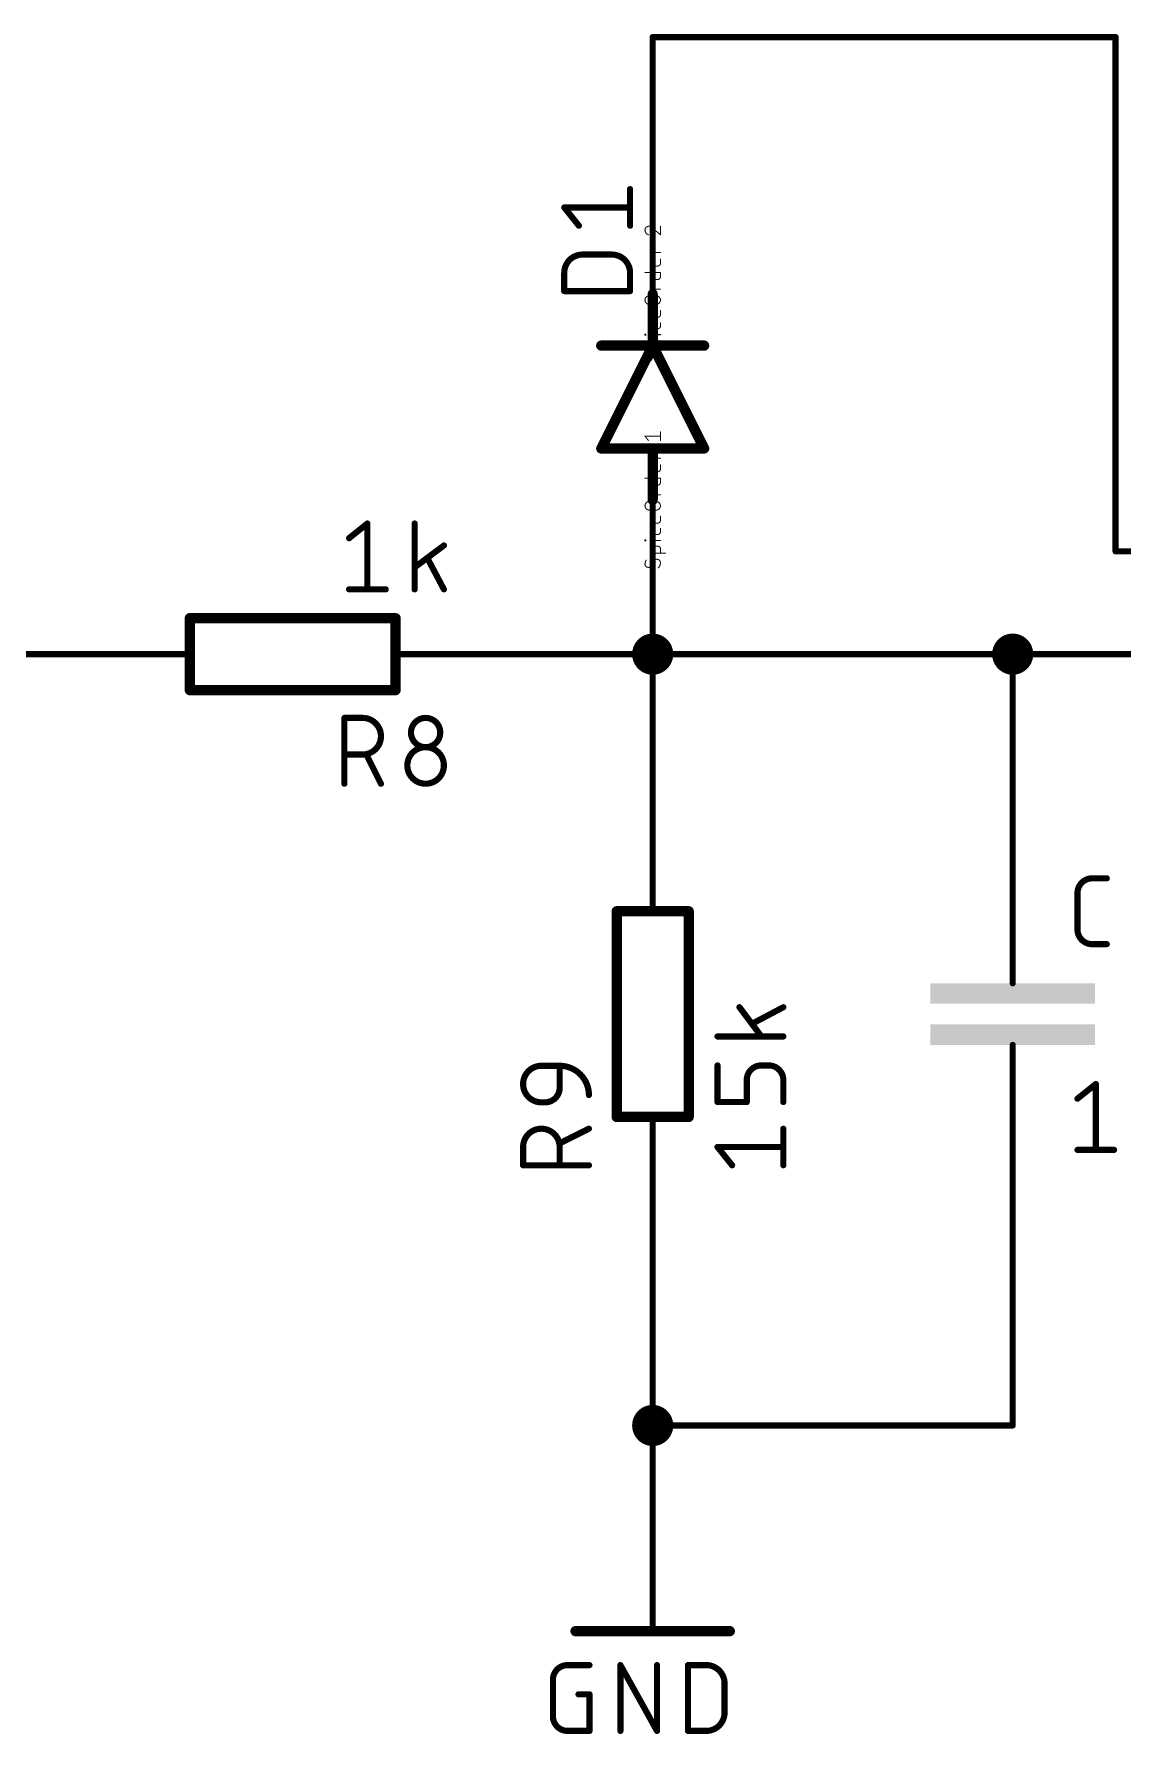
# Model space of a CAD drawing. Extents: x 5 to 171, y -44 to 47.
# Drawn here: x 90.13 to 117.02, y -22.86 to 19.13 of the extents above; entities that cross this region are included whole.
import ezdxf

# ---------------------------------------------------------------- set-up
doc = ezdxf.new("R2010")
doc.units = 0
for name, color, linetype in [('91', 122, 'CONTINUOUS'), ('94', 12, 'CONTINUOUS'), ('95', 251, 'CONTINUOUS'), ('96', 251, 'CONTINUOUS'), ('99', 251, 'CONTINUOUS')]:
    doc.layers.add(name, color=color, linetype=linetype)

# ---------------------------------------------------------------- blocks, each defined once
blk = doc.blocks.new('RECT')
blk.add_solid([(-0.5, -0.5), (0.5, -0.5), (-0.5, 0.5), (0.5, 0.5)])

msp = doc.modelspace()

# ---------------------------------------------------------------- linework, layer by layer
at = {"layer": '91', "const_width": 0.1524}
for points in [[(116.84, 19.05), (105.41, 19.05)], [(105.41, 19.05), (105.41, 12.7)], [(116.84, 6.35), (116.84, 19.05)], [(105.41, 3.81), (105.41, 7.62)], [(129.54, 6.35), (116.84, 6.35)], [(91.44, 3.81), (87.63, 3.81)], [(101.6, 3.81), (105.41, 3.81)], [(105.41, 3.81), (105.41, 0)], [(105.41, 3.81), (114.3, 3.81)], [(114.3, 3.81), (114.3, -1.27)], [(114.3, 3.81), (129.54, 3.81)], [(114.3, -8.89), (114.3, -15.24)], [(105.41, -10.16), (105.41, -15.24)], [(105.41, -15.24), (105.41, -17.78)], [(114.3, -15.24), (105.41, -15.24)]]:
    msp.add_lwpolyline(points, dxfattribs=at)
at = {"layer": '91'}
for points, const_width in [([(105.41, 19.0881, 1), (105.41, 19.0119)], 0.0762), ([(105.4481, 19.05, 1), (105.3719, 19.05)], 0.0762), ([(116.8781, 19.05, 1), (116.8019, 19.05)], 0.0762), ([(116.84, 19.0119, 1), (116.84, 19.0881)], 0.0762), ([(105.3719, 12.7, 1), (105.4481, 12.7)], 0.0762), ([(105.4481, 7.62, 1), (105.3719, 7.62)], 0.0762), ([(116.84, 6.3881, 1), (116.84, 6.3119)], 0.0762), ([(116.8019, 6.35, 1), (116.8781, 6.35)], 0.0762), ([(105.41, 3.556, 1), (105.41, 4.064, 1), (105.41, 3.556)], 0.508), ([(114.3, 3.556, 1), (114.3, 4.064, 1), (114.3, 3.556)], 0.508), ([(91.44, 3.7719, 1), (91.44, 3.8481)], 0.0762), ([(101.6, 3.8481, 1), (101.6, 3.7719)], 0.0762), ([(105.4481, 3.81, 1), (105.3719, 3.81)], 0.0762), ([(105.41, 3.8481, 1), (105.41, 3.7719)], 0.0762), ([(105.3719, 3.81, 1), (105.4481, 3.81)], 0.0762), ([(105.41, 3.7719, 1), (105.41, 3.8481)], 0.0762), ([(114.3381, 3.81, 1), (114.2619, 3.81)], 0.0762), ([(114.3, 3.8481, 1), (114.3, 3.7719)], 0.0762), ([(114.3, 3.7719, 1), (114.3, 3.8481)], 0.0762), ([(105.3719, 0, 1), (105.4481, 0)], 0.0762), ([(114.2619, -1.27, 1), (114.3381, -1.27)], 0.0762), ([(114.3381, -8.89, 1), (114.2619, -8.89)], 0.0762), ([(105.4481, -10.16, 1), (105.3719, -10.16)], 0.0762), ([(105.41, -15.494, 1), (105.41, -14.986, 1), (105.41, -15.494)], 0.508), ([(105.4481, -15.24, 1), (105.3719, -15.24)], 0.0762), ([(105.41, -15.2019, 1), (105.41, -15.2781)], 0.0762), ([(105.3719, -15.24, 1), (105.4481, -15.24)], 0.0762), ([(114.2619, -15.24, 1), (114.3381, -15.24)], 0.0762), ([(114.3, -15.2781, 1), (114.3, -15.2019)], 0.0762), ([(105.3719, -17.78, 1), (105.4481, -17.78)], 0.0762)]:
    msp.add_lwpolyline(points, format="xyb", dxfattribs=dict(at, const_width=const_width))
at = {"layer": '94'}
for points, const_width in [([(105.41, 12.7), (105.41, 11.43)], 0.254), ([(105.41, 11.43), (104.14, 8.89)], 0.254), ([(104.14, 11.43), (105.41, 11.43)], 0.254), ([(106.68, 8.89), (105.41, 11.43)], 0.254), ([(105.41, 11.43), (106.68, 11.43)], 0.254), ([(104.14, 8.89), (105.41, 8.89)], 0.254), ([(105.41, 8.89), (106.68, 8.89)], 0.254), ([(105.41, 8.89), (105.41, 7.62)], 0.254), ([(99.06, 4.699), (93.98, 4.699)], 0.254), ([(93.98, 4.699), (93.98, 2.921)], 0.254), ([(99.06, 4.699), (99.06, 2.921)], 0.254), ([(91.44, 3.81), (93.98, 3.81)], 0.1524), ([(101.6, 3.81), (99.06, 3.81)], 0.1524), ([(93.98, 2.921), (99.06, 2.921)], 0.254), ([(105.41, 0), (105.41, -2.54)], 0.1524), ([(114.3, -1.27), (114.3, -3.81)], 0.1524), ([(104.521, -2.54), (104.521, -7.62)], 0.254), ([(106.299, -2.54), (104.521, -2.54)], 0.254), ([(106.299, -7.62), (106.299, -2.54)], 0.254), ([(114.3, -3.81), (114.3, -4.318)], 0.1524), ([(114.3, -6.35), (114.3, -5.842)], 0.1524), ([(114.3, -8.89), (114.3, -6.35)], 0.1524), ([(106.299, -7.62), (104.521, -7.62)], 0.254), ([(105.41, -10.16), (105.41, -7.62)], 0.1524), ([(105.41, -17.78), (105.41, -20.32)], 0.1524), ([(103.505, -20.32), (107.315, -20.32)], 0.254)]:
    msp.add_lwpolyline(points, dxfattribs=dict(at, const_width=const_width))
for points, const_width in [([(105.4735, 12.7, 1), (105.3465, 12.7)], 0.127), ([(104.14, 11.4935, 1), (104.14, 11.3665)], 0.127), ([(105.4668, 11.4584, 1), (105.3532, 11.4016)], 0.127), ([(105.41, 11.4935, 1), (105.41, 11.3665)], 0.127), ([(105.3465, 11.43, 1), (105.4735, 11.43)], 0.127), ([(105.4668, 11.4016, 1), (105.3532, 11.4584)], 0.127), ([(105.41, 11.3665, 1), (105.41, 11.4935)], 0.127), ([(106.68, 11.3665, 1), (106.68, 11.4935)], 0.127), ([(104.14, 8.9535, 1), (104.14, 8.8265)], 0.127), ([(104.0832, 8.9184, 1), (104.1968, 8.8616)], 0.127), ([(105.41, 8.9535, 1), (105.41, 8.8265)], 0.127), ([(105.4735, 8.89, 1), (105.3465, 8.89)], 0.127), ([(105.41, 8.8265, 1), (105.41, 8.9535)], 0.127), ([(106.6232, 8.8616, 1), (106.7368, 8.9184)], 0.127), ([(106.68, 8.8265, 1), (106.68, 8.9535)], 0.127), ([(105.3465, 7.62, 1), (105.4735, 7.62)], 0.127), ([(93.98, 4.7625, 1), (93.98, 4.6355)], 0.127), ([(94.0435, 4.699, 1), (93.9165, 4.699)], 0.127), ([(99.1235, 4.699, 1), (98.9965, 4.699)], 0.127), ([(99.06, 4.6355, 1), (99.06, 4.7625)], 0.127), ([(91.44, 3.8481, 1), (91.44, 3.7719)], 0.0762), ([(93.98, 3.7719, 1), (93.98, 3.8481)], 0.0762), ([(99.06, 3.8481, 1), (99.06, 3.7719)], 0.0762), ([(101.6, 3.7719, 1), (101.6, 3.8481)], 0.0762), ([(93.98, 2.9845, 1), (93.98, 2.8575)], 0.127), ([(93.9165, 2.921, 1), (94.0435, 2.921)], 0.127), ([(98.9965, 2.921, 1), (99.1235, 2.921)], 0.127), ([(99.06, 2.8575, 1), (99.06, 2.9845)], 0.127), ([(105.4481, 0, 1), (105.3719, 0)], 0.0762), ([(114.3381, -1.27, 1), (114.2619, -1.27)], 0.0762), ([(104.5845, -2.54, 1), (104.4575, -2.54)], 0.127), ([(104.521, -2.4765, 1), (104.521, -2.6035)], 0.127), ([(105.3719, -2.54, 1), (105.4481, -2.54)], 0.0762), ([(106.3625, -2.54, 1), (106.2355, -2.54)], 0.127), ([(106.299, -2.6035, 1), (106.299, -2.4765)], 0.127), ([(114.3381, -3.81, 1), (114.2619, -3.81)], 0.0762), ([(114.2619, -3.81, 1), (114.3381, -3.81)], 0.0762), ([(114.2619, -4.318, 1), (114.3381, -4.318)], 0.0762), ([(114.3381, -5.842, 1), (114.2619, -5.842)], 0.0762), ([(114.3381, -6.35, 1), (114.2619, -6.35)], 0.0762), ([(114.2619, -6.35, 1), (114.3381, -6.35)], 0.0762), ([(104.521, -7.5565, 1), (104.521, -7.6835)], 0.127), ([(104.4575, -7.62, 1), (104.5845, -7.62)], 0.127), ([(105.4481, -7.62, 1), (105.3719, -7.62)], 0.0762), ([(106.2355, -7.62, 1), (106.3625, -7.62)], 0.127), ([(106.299, -7.6835, 1), (106.299, -7.5565)], 0.127), ([(114.2619, -8.89, 1), (114.3381, -8.89)], 0.0762), ([(105.3719, -10.16, 1), (105.4481, -10.16)], 0.0762), ([(105.4481, -17.78, 1), (105.3719, -17.78)], 0.0762), ([(103.505, -20.2565, 1), (103.505, -20.3835)], 0.127), ([(105.3719, -20.32, 1), (105.4481, -20.32)], 0.0762), ([(107.315, -20.3835, 1), (107.315, -20.2565)], 0.127)]:
    msp.add_lwpolyline(points, format="xyb", dxfattribs=dict(at, const_width=const_width))
at = {"layer": '95', "const_width": 0.1524}
for points in [[(104.8512, 14.3914), (104.8512, 15.2945)], [(103.5868, 14.3914), (103.2256, 14.843)], [(103.2256, 14.843), (104.8512, 14.843)], [(103.6772, 13.6793), (104.3996, 13.6793)], [(103.2256, 12.7762), (103.2256, 13.2278)], [(104.8512, 13.2278), (104.8512, 12.7762)], [(104.8512, 12.7762), (103.2256, 12.7762)], [(97.7967, 0.6096), (97.7967, 2.2352)], [(97.7967, 2.2352), (98.2483, 2.2352)], [(98.2483, 1.3321), (97.7967, 1.3321)], [(98.6998, 0.6096), (98.3386, 1.3321)], [(116.2614, -1.7272), (116.6227, -1.7272)], [(115.9002, -2.9916), (115.9002, -2.0884)], [(116.6227, -3.3528), (116.2614, -3.3528)], [(102.6612, -6.3567), (103.1127, -6.3567)], [(103.1127, -6.3567), (103.1127, -6.8986)], [(102.7515, -7.2598), (102.6612, -7.2598)], [(103.8352, -7.9107), (103.1127, -8.2719)], [(102.2096, -8.8138), (102.2096, -8.3622)], [(103.1127, -8.3622), (103.1127, -8.8138)], [(103.8352, -8.8138), (102.2096, -8.8138)]]:
    msp.add_lwpolyline(points, dxfattribs=at)
at = {"layer": '95'}
for points, const_width in [([(104.8893, 15.2945, 1), (104.8131, 15.2945)], 0.0762), ([(103.2554, 14.8668, 1), (103.1958, 14.8192)], 0.0762), ([(103.2256, 14.8811, 1), (103.2256, 14.8049)], 0.0762), ([(104.8512, 14.8049, 1), (104.8512, 14.8811)], 0.0762), ([(103.5571, 14.3676, 1), (103.6166, 14.4152)], 0.0762), ([(104.8131, 14.3914, 1), (104.8893, 14.3914)], 0.0762), ([(103.6772, 13.6793, 0.4142), (103.2256, 13.2278)], 0.1524), ([(103.6772, 13.7174, 1), (103.6772, 13.6412)], 0.0762), ([(103.6772, 13.6412, 1), (103.6772, 13.7174)], 0.0762), ([(104.8512, 13.2278, 0.4142), (104.3996, 13.6793)], 0.1524), ([(104.3996, 13.7174, 1), (104.3996, 13.6412)], 0.0762), ([(104.3996, 13.6412, 1), (104.3996, 13.7174)], 0.0762), ([(103.2637, 13.2278, 1), (103.1875, 13.2278)], 0.0762), ([(103.1875, 13.2278, 1), (103.2637, 13.2278)], 0.0762), ([(104.8893, 13.2278, 1), (104.8131, 13.2278)], 0.0762), ([(104.8131, 13.2278, 1), (104.8893, 13.2278)], 0.0762), ([(103.2256, 12.8143, 1), (103.2256, 12.7381)], 0.0762), ([(103.1875, 12.7762, 1), (103.2637, 12.7762)], 0.0762), ([(104.8131, 12.7762, 1), (104.8893, 12.7762)], 0.0762), ([(104.8512, 12.7381, 1), (104.8512, 12.8143)], 0.0762), ([(97.8348, 2.2352, 1), (97.7586, 2.2352)], 0.0762), ([(97.7967, 2.2733, 1), (97.7967, 2.1971)], 0.0762), ([(98.2483, 1.3321, 1), (98.2483, 2.2352)], 0.1524), ([(98.2483, 2.2733, 1), (98.2483, 2.1971)], 0.0762), ([(98.2483, 2.1971, 1), (98.2483, 2.2733)], 0.0762), ([(100.1635, 1.874, 1), (99.441, 1.874)], 0.1524), ([(99.441, 1.874, 1), (100.1635, 1.874)], 0.1524), ([(99.4791, 1.874, 1), (99.4029, 1.874)], 0.0762), ([(99.4029, 1.874, 1), (99.4791, 1.874)], 0.0762), ([(100.2016, 1.874, 1), (100.1254, 1.874)], 0.0762), ([(100.1254, 1.874, 1), (100.2016, 1.874)], 0.0762), ([(97.7967, 1.3702, 1), (97.7967, 1.294)], 0.0762), ([(98.2483, 1.3702, 1), (98.2483, 1.294)], 0.0762), ([(98.2483, 1.294, 1), (98.2483, 1.3702)], 0.0762), ([(98.3727, 1.3491, 1), (98.3045, 1.315)], 0.0762), ([(100.2538, 1.0612, 1), (99.3507, 1.0612)], 0.1524), ([(99.3507, 1.0612, 1), (100.2538, 1.0612)], 0.1524), ([(99.3888, 1.0612, 1), (99.3126, 1.0612)], 0.0762), ([(99.3126, 1.0612, 1), (99.3888, 1.0612)], 0.0762), ([(100.2919, 1.0612, 1), (100.2157, 1.0612)], 0.0762), ([(100.2157, 1.0612, 1), (100.2919, 1.0612)], 0.0762), ([(97.7586, 0.6096, 1), (97.8348, 0.6096)], 0.0762), ([(98.6658, 0.5926, 1), (98.7339, 0.6266)], 0.0762), ([(116.2614, -1.7272, 0.4142), (115.9002, -2.0884)], 0.1524), ([(116.2614, -1.6891, 1), (116.2614, -1.7653)], 0.0762), ([(116.2614, -1.7653, 1), (116.2614, -1.6891)], 0.0762), ([(116.6227, -1.7653, 1), (116.6227, -1.6891)], 0.0762), ([(115.9383, -2.0884, 1), (115.8621, -2.0884)], 0.0762), ([(115.8621, -2.0884, 1), (115.9383, -2.0884)], 0.0762), ([(115.9002, -2.9916, 0.4142), (116.2614, -3.3528)], 0.1524), ([(115.9383, -2.9916, 1), (115.8621, -2.9916)], 0.0762), ([(115.8621, -2.9916, 1), (115.9383, -2.9916)], 0.0762), ([(116.2614, -3.3147, 1), (116.2614, -3.3909)], 0.0762), ([(116.2614, -3.3909, 1), (116.2614, -3.3147)], 0.0762), ([(116.6227, -3.3909, 1), (116.6227, -3.3147)], 0.0762), ([(102.6612, -6.3567, 1), (102.6612, -7.2598)], 0.1524), ([(102.6612, -6.3186, 1), (102.6612, -6.3948)], 0.0762), ([(102.6612, -6.3948, 1), (102.6612, -6.3186)], 0.0762), ([(103.1508, -6.3567, 1), (103.0746, -6.3567)], 0.0762), ([(103.8352, -7.0792, 0.4142), (103.1127, -6.3567)], 0.1524), ([(103.1127, -6.3186, 1), (103.1127, -6.3948)], 0.0762), ([(103.1127, -6.3948, 1), (103.1127, -6.3186)], 0.0762), ([(102.7515, -7.2598, 0.4142), (103.1127, -6.8986)], 0.1524), ([(103.1508, -6.8986, 1), (103.0746, -6.8986)], 0.0762), ([(103.0746, -6.8986, 1), (103.1508, -6.8986)], 0.0762), ([(103.7971, -7.0792, 1), (103.8733, -7.0792)], 0.0762), ([(102.6612, -7.2217, 1), (102.6612, -7.2979)], 0.0762), ([(102.6612, -7.2979, 1), (102.6612, -7.2217)], 0.0762), ([(102.7515, -7.2217, 1), (102.7515, -7.2979)], 0.0762), ([(102.7515, -7.2979, 1), (102.7515, -7.2217)], 0.0762), ([(103.1127, -8.3622, 1), (102.2096, -8.3622)], 0.1524), ([(103.8522, -7.9448, 1), (103.8182, -7.8766)], 0.0762), ([(102.2477, -8.3622, 1), (102.1715, -8.3622)], 0.0762), ([(102.1715, -8.3622, 1), (102.2477, -8.3622)], 0.0762), ([(103.1508, -8.3622, 1), (103.0746, -8.3622)], 0.0762), ([(103.0746, -8.3622, 1), (103.1508, -8.3622)], 0.0762), ([(103.0957, -8.2379, 1), (103.1298, -8.306)], 0.0762), ([(102.2096, -8.7757, 1), (102.2096, -8.8519)], 0.0762), ([(102.1715, -8.8138, 1), (102.2477, -8.8138)], 0.0762), ([(103.0746, -8.8138, 1), (103.1508, -8.8138)], 0.0762), ([(103.8352, -8.8519, 1), (103.8352, -8.7757)], 0.0762)]:
    msp.add_lwpolyline(points, format="xyb", dxfattribs=dict(at, const_width=const_width))
at = {"layer": '96', "const_width": 0.1524}
for points in [[(97.9131, 6.6746), (98.3647, 7.0358)], [(98.3647, 7.0358), (98.3647, 5.4102)], [(99.5313, 5.4102), (99.5313, 7.0358)], [(100.2538, 6.4939), (99.5313, 5.9521)], [(100.2538, 5.4102), (99.8474, 6.1778)], [(97.9131, 5.4102), (98.8162, 5.4102)], [(107.5521, -4.91), (108.0939, -5.6325)], [(108.6358, -4.91), (107.8682, -5.3164)], [(108.6358, -5.6325), (107.0102, -5.6325)], [(107.0102, -7.2507), (107.0102, -6.3476)], [(108.2746, -6.3476), (108.0939, -6.3476)], [(107.7327, -6.7088), (107.7327, -7.2507)], [(108.6358, -7.2507), (108.6358, -6.7088)], [(115.9002, -7.1684), (116.3518, -6.8072)], [(116.3518, -6.8072), (116.3518, -8.4328)], [(107.7327, -7.2507), (107.0102, -7.2507)], [(108.6358, -8.8138), (108.6358, -7.9107)], [(107.3714, -8.8138), (107.0102, -8.3622)], [(107.0102, -8.3622), (108.6358, -8.3622)], [(115.9002, -8.4328), (116.8033, -8.4328)], [(103.3074, -21.1582), (103.8493, -21.1582)], [(104.6135, -22.7838), (104.6135, -21.1582)], [(104.6135, -21.1582), (105.5166, -22.7838)], [(105.5166, -22.7838), (105.5166, -21.1582)], [(106.2809, -22.7838), (106.2809, -21.1582)], [(106.2809, -21.1582), (106.7324, -21.1582)], [(102.9462, -22.4226), (102.9462, -21.5194)], [(103.5784, -21.8807), (103.8493, -21.8807)], [(103.8493, -21.8807), (103.8493, -22.7838)], [(107.184, -21.6098), (107.184, -22.3322)], [(103.8493, -22.7838), (103.3074, -22.7838)], [(106.7324, -22.7838), (106.2809, -22.7838)]]:
    msp.add_lwpolyline(points, dxfattribs=at)
at = {"layer": '96'}
for points, const_width in [([(97.8893, 6.7043, 1), (97.9369, 6.6448)], 0.0762), ([(98.4028, 7.0358, 1), (98.3266, 7.0358)], 0.0762), ([(98.3885, 7.006, 1), (98.3409, 7.0656)], 0.0762), ([(99.5694, 7.0358, 1), (99.4932, 7.0358)], 0.0762), ([(100.2767, 6.4635, 1), (100.2309, 6.5244)], 0.0762), ([(99.5085, 5.9825, 1), (99.5542, 5.9216)], 0.0762), ([(99.8811, 6.1957, 1), (99.8137, 6.16)], 0.0762), ([(97.9131, 5.4483, 1), (97.9131, 5.3721)], 0.0762), ([(98.8162, 5.3721, 1), (98.8162, 5.4483)], 0.0762), ([(100.2201, 5.3924, 1), (100.2875, 5.428)], 0.0762), ([(98.3266, 5.4102, 1), (98.4028, 5.4102)], 0.0762), ([(99.4932, 5.4102, 1), (99.5694, 5.4102)], 0.0762), ([(107.5825, -4.8871, 1), (107.5216, -4.9328)], 0.0762), ([(108.6536, -4.9437, 1), (108.618, -4.8763)], 0.0762), ([(107.8503, -5.2827, 1), (107.886, -5.3501)], 0.0762), ([(107.0102, -5.5944, 1), (107.0102, -5.6706)], 0.0762), ([(108.0635, -5.6553, 1), (108.1244, -5.6096)], 0.0762), ([(108.6358, -5.6706, 1), (108.6358, -5.5944)], 0.0762), ([(107.0483, -6.3476, 1), (106.9721, -6.3476)], 0.0762), ([(108.0939, -6.3476, 0.4142), (107.7327, -6.7088)], 0.1524), ([(108.0939, -6.3095, 1), (108.0939, -6.3857)], 0.0762), ([(108.0939, -6.3857, 1), (108.0939, -6.3095)], 0.0762), ([(108.6358, -6.7088, 0.4142), (108.2746, -6.3476)], 0.1524), ([(108.2746, -6.3095, 1), (108.2746, -6.3857)], 0.0762), ([(108.2746, -6.3857, 1), (108.2746, -6.3095)], 0.0762), ([(107.7708, -6.7088, 1), (107.6946, -6.7088)], 0.0762), ([(107.6946, -6.7088, 1), (107.7708, -6.7088)], 0.0762), ([(108.6739, -6.7088, 1), (108.5977, -6.7088)], 0.0762), ([(108.5977, -6.7088, 1), (108.6739, -6.7088)], 0.0762), ([(115.8764, -7.1387, 1), (115.924, -7.1982)], 0.0762), ([(116.3899, -6.8072, 1), (116.3137, -6.8072)], 0.0762), ([(116.3756, -6.837, 1), (116.328, -6.7774)], 0.0762), ([(107.0102, -7.2126, 1), (107.0102, -7.2888)], 0.0762), ([(106.9721, -7.2507, 1), (107.0483, -7.2507)], 0.0762), ([(107.6946, -7.2507, 1), (107.7708, -7.2507)], 0.0762), ([(107.7327, -7.2888, 1), (107.7327, -7.2126)], 0.0762), ([(108.5977, -7.2507, 1), (108.6739, -7.2507)], 0.0762), ([(108.6739, -7.9107, 1), (108.5977, -7.9107)], 0.0762), ([(107.04, -8.3384, 1), (106.9804, -8.386)], 0.0762), ([(107.0102, -8.3241, 1), (107.0102, -8.4003)], 0.0762), ([(108.6358, -8.4003, 1), (108.6358, -8.3241)], 0.0762), ([(115.9002, -8.3947, 1), (115.9002, -8.4709)], 0.0762), ([(116.3137, -8.4328, 1), (116.3899, -8.4328)], 0.0762), ([(116.8033, -8.4709, 1), (116.8033, -8.3947)], 0.0762), ([(107.3417, -8.8376, 1), (107.4012, -8.79)], 0.0762), ([(108.5977, -8.8138, 1), (108.6739, -8.8138)], 0.0762), ([(103.3074, -21.1582, 0.4142), (102.9462, -21.5194)], 0.1524), ([(103.3074, -21.1201, 1), (103.3074, -21.1963)], 0.0762), ([(103.3074, -21.1963, 1), (103.3074, -21.1201)], 0.0762), ([(103.8493, -21.1963, 1), (103.8493, -21.1201)], 0.0762), ([(104.6516, -21.1582, 1), (104.5754, -21.1582)], 0.0762), ([(104.6468, -21.1397, 1), (104.5802, -21.1767)], 0.0762), ([(105.5547, -21.1582, 1), (105.4785, -21.1582)], 0.0762), ([(106.319, -21.1582, 1), (106.2428, -21.1582)], 0.0762), ([(106.2809, -21.1201, 1), (106.2809, -21.1963)], 0.0762), ([(107.184, -21.6098, 0.4142), (106.7324, -21.1582)], 0.1524), ([(106.7324, -21.1201, 1), (106.7324, -21.1963)], 0.0762), ([(106.7324, -21.1963, 1), (106.7324, -21.1201)], 0.0762), ([(102.9843, -21.5194, 1), (102.9081, -21.5194)], 0.0762), ([(102.9081, -21.5194, 1), (102.9843, -21.5194)], 0.0762), ([(103.5784, -21.8426, 1), (103.5784, -21.9188)], 0.0762), ([(103.8874, -21.8807, 1), (103.8112, -21.8807)], 0.0762), ([(103.8493, -21.9188, 1), (103.8493, -21.8426)], 0.0762), ([(107.2221, -21.6098, 1), (107.1459, -21.6098)], 0.0762), ([(107.1459, -21.6098, 1), (107.2221, -21.6098)], 0.0762), ([(102.9462, -22.4226, 0.4142), (103.3074, -22.7838)], 0.1524), ([(102.9843, -22.4226, 1), (102.9081, -22.4226)], 0.0762), ([(102.9081, -22.4226, 1), (102.9843, -22.4226)], 0.0762), ([(106.7324, -22.7838, 0.4142), (107.184, -22.3322)], 0.1524), ([(107.2221, -22.3322, 1), (107.1459, -22.3322)], 0.0762), ([(107.1459, -22.3322, 1), (107.2221, -22.3322)], 0.0762), ([(103.3074, -22.7457, 1), (103.3074, -22.8219)], 0.0762), ([(103.3074, -22.8219, 1), (103.3074, -22.7457)], 0.0762), ([(103.8112, -22.7838, 1), (103.8874, -22.7838)], 0.0762), ([(103.8493, -22.8219, 1), (103.8493, -22.7457)], 0.0762), ([(104.5754, -22.7838, 1), (104.6516, -22.7838)], 0.0762), ([(105.4785, -22.7838, 1), (105.5547, -22.7838)], 0.0762), ([(105.4833, -22.8023, 1), (105.5499, -22.7653)], 0.0762), ([(106.2809, -22.7457, 1), (106.2809, -22.8219)], 0.0762), ([(106.2428, -22.7838, 1), (106.319, -22.7838)], 0.0762), ([(106.7324, -22.7457, 1), (106.7324, -22.8219)], 0.0762), ([(106.7324, -22.8219, 1), (106.7324, -22.7457)], 0.0762)]:
    msp.add_lwpolyline(points, format="xyb", dxfattribs=dict(at, const_width=const_width))
at = {"layer": '99'}
for points, const_width in [([(105.3148, 14.3786, 0.4142), (105.2195, 14.2833)], 0.0254), ([(105.2195, 14.2833, 0.3252), (105.3042, 14.1669)], 0.0254), ([(105.2258, 14.2833, 1), (105.2132, 14.2833)], 0.0127), ([(105.2132, 14.2833, 1), (105.2259, 14.2833)], 0.0127), ([(105.3147, 14.3849, 1), (105.3148, 14.3722)], 0.0127), ([(105.3888, 14.3468, 0.2053), (105.3148, 14.3786)], 0.0254), ([(105.3148, 14.3722, 1), (105.3148, 14.3849)], 0.0127), ([(105.3929, 14.3517, 1), (105.3847, 14.342)], 0.0127), ([(105.3842, 14.3425, 1), (105.3934, 14.3512)], 0.0127), ([(105.6069, 14.3786, 1), (105.5942, 14.3786)], 0.0127), ([(105.3022, 14.1609, 1), (105.3061, 14.173)], 0.0127), ([(105.3465, 13.86, 1), (105.3465, 13.8473)], 0.0127), ([(105.3529, 13.8537, 1), (105.3402, 13.8537)], 0.0127), ([(105.3888, 13.8473, 1), (105.3888, 13.86)], 0.0127), ([(105.5942, 14.1669, 1), (105.6069, 14.1669)], 0.0127), ([(105.5964, 14.1621, 1), (105.6046, 14.1718)], 0.0127), ([(105.3465, 13.733, 1), (105.3465, 13.7203)], 0.0127), ([(105.3402, 13.7267, 1), (105.3529, 13.7267)], 0.0127), ([(105.4312, 13.5649, 1), (105.4312, 13.3956)], 0.0254), ([(105.4312, 13.5713, 1), (105.4312, 13.5586)], 0.0127), ([(105.4312, 13.5586, 1), (105.4312, 13.5713)], 0.0127), ([(105.4798, 13.5649, 1), (105.4672, 13.5649)], 0.0127), ([(105.4735, 13.5586, 1), (105.4735, 13.5713)], 0.0127), ([(105.537, 13.3956, 0.4142), (105.6005, 13.4591)], 0.0254), ([(105.6069, 13.5649, 1), (105.5942, 13.5649)], 0.0127), ([(105.6069, 13.4591, 1), (105.5942, 13.4591)], 0.0127), ([(105.5942, 13.4591, 1), (105.6069, 13.4591)], 0.0127), ([(105.6005, 13.7203, 1), (105.6005, 13.733)], 0.0127), ([(105.2195, 13.2404, 1), (105.2195, 13.2277)], 0.0127), ([(105.3465, 13.1283, 0.4142), (105.41, 13.0648)], 0.0254), ([(105.3529, 13.2341, 1), (105.3402, 13.2341)], 0.0127), ([(105.3529, 13.1283, 1), (105.3402, 13.1283)], 0.0127), ([(105.3402, 13.1283, 1), (105.3529, 13.1283)], 0.0127), ([(105.41, 13.0711, 1), (105.41, 13.0584)], 0.0127), ([(105.41, 13.0584, 1), (105.41, 13.0711)], 0.0127), ([(105.4312, 13.402, 1), (105.4312, 13.3893)], 0.0127), ([(105.4312, 13.3893, 1), (105.4312, 13.402)], 0.0127), ([(105.4672, 13.3956, 1), (105.4798, 13.3956)], 0.0127), ([(105.537, 13.402, 1), (105.537, 13.3893)], 0.0127), ([(105.537, 13.0648, 0.4142), (105.6005, 13.1283)], 0.0254), ([(105.537, 13.0711, 1), (105.537, 13.0584)], 0.0127), ([(105.537, 13.3893, 1), (105.537, 13.402)], 0.0127), ([(105.537, 13.0584, 1), (105.537, 13.0711)], 0.0127), ([(105.6069, 13.2341, 1), (105.5942, 13.2341)], 0.0127), ([(105.6069, 13.1283, 1), (105.5942, 13.1283)], 0.0127), ([(105.5942, 13.1283, 1), (105.6069, 13.1283)], 0.0127), ([(105.6005, 13.2277, 1), (105.6005, 13.2404)], 0.0127), ([(105.3253, 12.6595, 1), (105.3253, 12.4479)], 0.0254), ([(105.3253, 12.6659, 1), (105.3253, 12.6532)], 0.0127), ([(105.3253, 12.6532, 1), (105.3253, 12.6659)], 0.0127), ([(105.3465, 12.9578, 1), (105.3465, 12.9451)], 0.0127), ([(105.3465, 12.8308, 1), (105.3465, 12.8181)], 0.0127), ([(105.3529, 12.9515, 1), (105.3402, 12.9515)], 0.0127), ([(105.3402, 12.8245, 1), (105.3529, 12.8245)], 0.0127), ([(105.3888, 12.9451, 1), (105.3888, 12.9578)], 0.0127), ([(105.4947, 12.6659, 1), (105.4947, 12.6532)], 0.0127), ([(105.4947, 12.4479, 1), (105.4947, 12.6595)], 0.0254), ([(105.4947, 12.6532, 1), (105.4947, 12.6659)], 0.0127), ([(105.6005, 12.8181, 1), (105.6005, 12.8308)], 0.0127), ([(105.3253, 12.4542, 1), (105.3253, 12.4415)], 0.0127), ([(105.3253, 12.4415, 1), (105.3253, 12.4542)], 0.0127), ([(105.4312, 12.297, 1), (105.4312, 12.1277)], 0.0254), ([(105.4312, 12.3033, 1), (105.4312, 12.2906)], 0.0127), ([(105.4312, 12.2906, 1), (105.4312, 12.3033)], 0.0127), ([(105.4798, 12.297, 1), (105.4672, 12.297)], 0.0127), ([(105.4735, 12.2906, 1), (105.4735, 12.3033)], 0.0127), ([(105.4947, 12.4542, 1), (105.4947, 12.4415)], 0.0127), ([(105.4947, 12.4415, 1), (105.4947, 12.4542)], 0.0127), ([(105.537, 12.1277, 0.4142), (105.6005, 12.1912)], 0.0254), ([(105.6069, 12.297, 1), (105.5942, 12.297)], 0.0127), ([(105.6069, 12.1912, 1), (105.5942, 12.1912)], 0.0127), ([(105.5942, 12.1912, 1), (105.6069, 12.1912)], 0.0127), ([(105.3465, 11.9111, 0.4142), (105.41, 11.8476)], 0.0254), ([(105.3529, 11.9958, 1), (105.3402, 11.9958)], 0.0127), ([(105.3529, 11.9111, 1), (105.3402, 11.9111)], 0.0127), ([(105.3402, 11.9111, 1), (105.3529, 11.9111)], 0.0127), ([(105.41, 11.854, 1), (105.41, 11.8413)], 0.0127), ([(105.41, 11.8413, 1), (105.41, 11.854)], 0.0127), ([(105.4312, 12.134, 1), (105.4312, 12.1213)], 0.0127), ([(105.4312, 12.1213, 1), (105.4312, 12.134)], 0.0127), ([(105.4672, 12.1277, 1), (105.4798, 12.1277)], 0.0127), ([(105.537, 12.134, 1), (105.537, 12.1213)], 0.0127), ([(105.537, 11.8476, 0.4142), (105.6005, 11.9111)], 0.0254), ([(105.537, 11.854, 1), (105.537, 11.8413)], 0.0127), ([(105.537, 12.1213, 1), (105.537, 12.134)], 0.0127), ([(105.537, 11.8413, 1), (105.537, 11.854)], 0.0127), ([(105.6069, 11.9958, 1), (105.5942, 11.9958)], 0.0127), ([(105.6069, 11.9111, 1), (105.5942, 11.9111)], 0.0127), ([(105.5942, 11.9111, 1), (105.6069, 11.9111)], 0.0127), ([(105.2195, 11.7172, 1), (105.2195, 11.7045)], 0.0127), ([(105.2195, 11.696, 1), (105.2195, 11.6833)], 0.0127), ([(105.2259, 11.7109, 1), (105.2132, 11.7109)], 0.0127), ([(105.2132, 11.6897, 1), (105.2259, 11.6897)], 0.0127), ([(105.247, 11.7109, 1), (105.2343, 11.7109)], 0.0127), ([(105.2343, 11.6897, 1), (105.247, 11.6897)], 0.0127), ([(105.2407, 11.7045, 1), (105.2407, 11.7172)], 0.0127), ([(105.2407, 11.6833, 1), (105.2407, 11.696)], 0.0127), ([(105.3465, 11.7066, 1), (105.3465, 11.6939)], 0.0127), ([(105.41, 11.555, 0.4142), (105.3465, 11.4915)], 0.0254), ([(105.3465, 11.392, 1), (105.3465, 11.3793)], 0.0127), ([(105.3529, 11.4915, 1), (105.3402, 11.4915)], 0.0127), ([(105.3402, 11.4915, 1), (105.3529, 11.4915)], 0.0127), ([(105.3402, 11.3856, 1), (105.3529, 11.3856)], 0.0127), ([(105.41, 11.5613, 1), (105.41, 11.5486)], 0.0127), ([(105.41, 11.5486, 1), (105.41, 11.5613)], 0.0127), ([(105.6005, 11.4915, 0.4142), (105.537, 11.555)], 0.0254), ([(105.537, 11.5613, 1), (105.537, 11.5486)], 0.0127), ([(105.537, 11.5486, 1), (105.537, 11.5613)], 0.0127), ([(105.6069, 11.4915, 1), (105.5942, 11.4915)], 0.0127), ([(105.5942, 11.4915, 1), (105.6069, 11.4915)], 0.0127), ([(105.5942, 11.3856, 1), (105.6069, 11.3856)], 0.0127), ([(105.6005, 11.6939, 1), (105.6005, 11.7066)], 0.0127), ([(105.7275, 11.3793, 1), (105.7275, 11.392)], 0.0127), ([(105.2512, 11.2119, 0.1623), (105.2195, 11.1167)], 0.0254), ([(105.2195, 11.1167, 0.4142), (105.3042, 11.032)], 0.0254), ([(105.2259, 11.1167, 1), (105.2132, 11.1167)], 0.0127), ([(105.2132, 11.1167, 1), (105.2259, 11.1167)], 0.0127), ([(105.2563, 11.2081, 1), (105.2462, 11.2157)], 0.0127), ([(105.3042, 11.032, 0.2656), (105.3783, 11.0743)], 0.0254), ([(105.3042, 11.0383, 1), (105.3042, 11.0257)], 0.0127), ([(105.3042, 11.0257, 1), (105.3042, 11.0383)], 0.0127), ([(105.3727, 11.0774, 1), (105.3838, 11.0713)], 0.0127), ([(105.3837, 11.0711, 1), (105.3728, 11.0776)], 0.0127), ([(105.5158, 11.2331, 0.2656), (105.4417, 11.1908)], 0.0254), ([(105.4363, 11.194, 1), (105.4472, 11.1875)], 0.0127), ([(105.4473, 11.1877, 1), (105.4362, 11.1938)], 0.0127), ([(105.6005, 11.1484, 0.4142), (105.5158, 11.2331)], 0.0254), ([(105.5158, 11.2394, 1), (105.5158, 11.2267)], 0.0127), ([(105.5158, 11.2267, 1), (105.5158, 11.2394)], 0.0127), ([(105.5476, 11.0214, 0.2), (105.6005, 11.1484)], 0.0254), ([(105.5431, 11.0259, 1), (105.5521, 11.0169)], 0.0127), ([(105.6068, 11.1484, 1), (105.5942, 11.1484)], 0.0127), ([(105.5942, 11.1484, 1), (105.6069, 11.1484)], 0.0127), ([(105.6069, 9.2986, 1), (105.5942, 9.2986)], 0.0127), ([(105.2245, 9.1967, 1), (105.2145, 9.1888)], 0.0127), ([(105.2195, 9.1991, 1), (105.2195, 9.1864)], 0.0127), ([(105.2992, 9.0829, 1), (105.3091, 9.0909)], 0.0127), ([(105.5942, 9.0869, 1), (105.6069, 9.0869)], 0.0127), ([(105.6005, 9.1864, 1), (105.6005, 9.1991)], 0.0127), ([(105.3465, 8.78, 1), (105.3465, 8.7673)], 0.0127), ([(105.3465, 8.653, 1), (105.3465, 8.6403)], 0.0127), ([(105.3529, 8.7737, 1), (105.3402, 8.7737)], 0.0127), ([(105.3402, 8.6467, 1), (105.3529, 8.6467)], 0.0127), ([(105.4312, 8.4849, 1), (105.4312, 8.3156)], 0.0254), ([(105.3888, 8.7673, 1), (105.3888, 8.78)], 0.0127), ([(105.4312, 8.4913, 1), (105.4312, 8.4786)], 0.0127), ([(105.4312, 8.4786, 1), (105.4312, 8.4913)], 0.0127), ([(105.4798, 8.4849, 1), (105.4672, 8.4849)], 0.0127), ([(105.4735, 8.4786, 1), (105.4735, 8.4913)], 0.0127), ([(105.6069, 8.4849, 1), (105.5942, 8.4849)], 0.0127), ([(105.6005, 8.6403, 1), (105.6005, 8.653)], 0.0127), ([(105.2195, 8.1604, 1), (105.2195, 8.1477)], 0.0127), ([(105.3465, 8.0483, 0.4142), (105.41, 7.9848)], 0.0254), ([(105.3529, 8.1541, 1), (105.3402, 8.1541)], 0.0127), ([(105.3529, 8.0483, 1), (105.3402, 8.0483)], 0.0127), ([(105.3402, 8.0483, 1), (105.3529, 8.0483)], 0.0127), ([(105.41, 7.9911, 1), (105.41, 7.9784)], 0.0127), ([(105.41, 7.9784, 1), (105.41, 7.9911)], 0.0127), ([(105.4312, 8.322, 1), (105.4312, 8.3093)], 0.0127), ([(105.4312, 8.3093, 1), (105.4312, 8.322)], 0.0127), ([(105.4672, 8.3156, 1), (105.4798, 8.3156)], 0.0127), ([(105.537, 8.3156, 0.4142), (105.6005, 8.3791)], 0.0254), ([(105.537, 8.322, 1), (105.537, 8.3093)], 0.0127), ([(105.537, 7.9848, 0.4142), (105.6005, 8.0483)], 0.0254), ([(105.537, 7.9911, 1), (105.537, 7.9784)], 0.0127), ([(105.537, 8.3093, 1), (105.537, 8.322)], 0.0127), ([(105.537, 7.9784, 1), (105.537, 7.9911)], 0.0127), ([(105.6069, 8.3791, 1), (105.5942, 8.3791)], 0.0127), ([(105.5942, 8.3791, 1), (105.6069, 8.3791)], 0.0127), ([(105.6069, 8.1541, 1), (105.5942, 8.1541)], 0.0127), ([(105.6069, 8.0483, 1), (105.5942, 8.0483)], 0.0127), ([(105.5942, 8.0483, 1), (105.6069, 8.0483)], 0.0127), ([(105.6005, 8.1477, 1), (105.6005, 8.1604)], 0.0127), ([(105.3253, 7.5795, 1), (105.3253, 7.3679)], 0.0254), ([(105.3253, 7.5859, 1), (105.3253, 7.5732)], 0.0127), ([(105.3253, 7.5732, 1), (105.3253, 7.5859)], 0.0127), ([(105.3465, 7.8778, 1), (105.3465, 7.8651)], 0.0127), ([(105.3465, 7.7508, 1), (105.3465, 7.7381)], 0.0127), ([(105.3529, 7.8715, 1), (105.3402, 7.8715)], 0.0127), ([(105.3402, 7.7445, 1), (105.3529, 7.7445)], 0.0127), ([(105.3888, 7.8651, 1), (105.3888, 7.8778)], 0.0127), ([(105.4947, 7.3679, 1), (105.4947, 7.5795)], 0.0254), ([(105.4947, 7.5859, 1), (105.4947, 7.5732)], 0.0127), ([(105.4947, 7.5732, 1), (105.4947, 7.5859)], 0.0127), ([(105.6005, 7.7381, 1), (105.6005, 7.7508)], 0.0127), ([(105.3253, 7.3742, 1), (105.3253, 7.3615)], 0.0127), ([(105.3253, 7.3615, 1), (105.3253, 7.3742)], 0.0127), ([(105.4312, 7.217, 1), (105.4312, 7.0477)], 0.0254), ([(105.4312, 7.2233, 1), (105.4312, 7.2106)], 0.0127), ([(105.4312, 7.2106, 1), (105.4312, 7.2233)], 0.0127), ([(105.4798, 7.217, 1), (105.4672, 7.217)], 0.0127), ([(105.4735, 7.2106, 1), (105.4735, 7.2233)], 0.0127), ([(105.4947, 7.3742, 1), (105.4947, 7.3615)], 0.0127), ([(105.4947, 7.3615, 1), (105.4947, 7.3742)], 0.0127), ([(105.6069, 7.217, 1), (105.5942, 7.217)], 0.0127), ([(105.3465, 6.8311, 0.4142), (105.41, 6.7676)], 0.0254), ([(105.3529, 6.9158, 1), (105.3402, 6.9158)], 0.0127), ([(105.3529, 6.8311, 1), (105.3402, 6.8311)], 0.0127), ([(105.3402, 6.8311, 1), (105.3529, 6.8311)], 0.0127), ([(105.41, 6.774, 1), (105.41, 6.7613)], 0.0127), ([(105.41, 6.7613, 1), (105.41, 6.774)], 0.0127), ([(105.4312, 7.054, 1), (105.4312, 7.0413)], 0.0127), ([(105.4312, 7.0413, 1), (105.4312, 7.054)], 0.0127), ([(105.4672, 7.0477, 1), (105.4798, 7.0477)], 0.0127), ([(105.537, 7.0477, 0.4142), (105.6005, 7.1112)], 0.0254), ([(105.537, 7.054, 1), (105.537, 7.0413)], 0.0127), ([(105.537, 6.7676, 0.4142), (105.6005, 6.8311)], 0.0254), ([(105.537, 6.774, 1), (105.537, 6.7613)], 0.0127), ([(105.537, 7.0413, 1), (105.537, 7.054)], 0.0127), ([(105.537, 6.7613, 1), (105.537, 6.774)], 0.0127), ([(105.6069, 7.1112, 1), (105.5942, 7.1112)], 0.0127), ([(105.5942, 7.1112, 1), (105.6069, 7.1112)], 0.0127), ([(105.6069, 6.9158, 1), (105.5942, 6.9158)], 0.0127), ([(105.6069, 6.8311, 1), (105.5942, 6.8311)], 0.0127), ([(105.5942, 6.8311, 1), (105.6069, 6.8311)], 0.0127), ([(105.2195, 6.6372, 1), (105.2195, 6.6245)], 0.0127), ([(105.2195, 6.616, 1), (105.2195, 6.6033)], 0.0127), ([(105.2259, 6.6309, 1), (105.2132, 6.6309)], 0.0127), ([(105.2132, 6.6097, 1), (105.2259, 6.6097)], 0.0127), ([(105.247, 6.6309, 1), (105.2343, 6.6309)], 0.0127), ([(105.2343, 6.6097, 1), (105.247, 6.6097)], 0.0127), ([(105.2407, 6.6245, 1), (105.2407, 6.6372)], 0.0127), ([(105.2407, 6.6033, 1), (105.2407, 6.616)], 0.0127), ([(105.3465, 6.6266, 1), (105.3465, 6.6139)], 0.0127), ([(105.41, 6.475, 0.4142), (105.3465, 6.4115)], 0.0254), ([(105.3465, 6.312, 1), (105.3465, 6.2993)], 0.0127), ([(105.3529, 6.4115, 1), (105.3402, 6.4115)], 0.0127), ([(105.3402, 6.4115, 1), (105.3529, 6.4115)], 0.0127), ([(105.3402, 6.3056, 1), (105.3529, 6.3056)], 0.0127), ([(105.41, 6.4813, 1), (105.41, 6.4686)], 0.0127), ([(105.41, 6.4686, 1), (105.41, 6.4813)], 0.0127), ([(105.6005, 6.4115, 0.4142), (105.537, 6.475)], 0.0254), ([(105.537, 6.4813, 1), (105.537, 6.4686)], 0.0127), ([(105.537, 6.4686, 1), (105.537, 6.4813)], 0.0127), ([(105.6069, 6.4115, 1), (105.5942, 6.4115)], 0.0127), ([(105.5942, 6.4115, 1), (105.6069, 6.4115)], 0.0127), ([(105.5942, 6.3056, 1), (105.6069, 6.3056)], 0.0127), ([(105.6005, 6.6139, 1), (105.6005, 6.6266)], 0.0127), ([(105.7275, 6.2993, 1), (105.7275, 6.312)], 0.0127), ([(105.2512, 6.1319, 0.1623), (105.2195, 6.0367)], 0.0254), ([(105.2195, 6.0367, 0.4142), (105.3042, 5.952)], 0.0254), ([(105.2259, 6.0367, 1), (105.2132, 6.0367)], 0.0127), ([(105.2132, 6.0367, 1), (105.2259, 6.0367)], 0.0127), ([(105.2563, 6.1281, 1), (105.2462, 6.1357)], 0.0127), ([(105.3042, 5.952, 0.2656), (105.3783, 5.9943)], 0.0254), ([(105.3042, 5.9583, 1), (105.3042, 5.9457)], 0.0127), ([(105.3042, 5.9456, 1), (105.3042, 5.9584)], 0.0127), ([(105.3727, 5.9974, 1), (105.3838, 5.9913)], 0.0127), ([(105.3837, 5.9911, 1), (105.3728, 5.9976)], 0.0127), ([(105.5158, 6.1531, 0.2656), (105.4417, 6.1108)], 0.0254), ([(105.4363, 6.114, 1), (105.4472, 6.1075)], 0.0127), ([(105.4473, 6.1077, 1), (105.4362, 6.1138)], 0.0127), ([(105.6005, 6.0684, 0.4142), (105.5158, 6.1531)], 0.0254), ([(105.5158, 6.1594, 1), (105.5158, 6.1467)], 0.0127), ([(105.5158, 6.1467, 1), (105.5158, 6.1594)], 0.0127), ([(105.5476, 5.9414, 0.2), (105.6005, 6.0684)], 0.0254), ([(105.5431, 5.9459, 1), (105.5521, 5.9369)], 0.0127), ([(105.6068, 6.0684, 1), (105.5942, 6.0684)], 0.0127), ([(105.5942, 6.0684, 1), (105.6069, 6.0684)], 0.0127)]:
    msp.add_lwpolyline(points, format="xyb", dxfattribs=dict(at, const_width=const_width))
at = {"layer": '99', "const_width": 0.0254}
for points in [[(105.3888, 14.3468), (105.6005, 14.1669)], [(105.6005, 14.1669), (105.6005, 14.3786)], [(105.3465, 13.7267), (105.3465, 13.8537)], [(105.3465, 13.8537), (105.3888, 13.8537)], [(105.6005, 13.7267), (105.3465, 13.7267)], [(105.4312, 13.5649), (105.4735, 13.5649)], [(105.4735, 13.5649), (105.4735, 13.3956)], [(105.6005, 13.5649), (105.6005, 13.4591)], [(105.2195, 13.2341), (105.6005, 13.2341)], [(105.3465, 13.1283), (105.3465, 13.2341)], [(105.537, 13.0648), (105.41, 13.0648)], [(105.537, 13.3956), (105.4312, 13.3956)], [(105.6005, 13.2341), (105.6005, 13.1283)], [(105.3253, 12.6595), (105.4947, 12.6595)], [(105.3465, 12.8245), (105.3465, 12.9515)], [(105.3465, 12.9515), (105.3888, 12.9515)], [(105.6005, 12.8245), (105.3465, 12.8245)], [(105.4947, 12.4479), (105.3253, 12.4479)], [(105.4312, 12.297), (105.4735, 12.297)], [(105.4735, 12.297), (105.4735, 12.1277)], [(105.6005, 12.297), (105.6005, 12.1912)], [(105.3465, 11.9111), (105.3465, 11.9958)], [(105.537, 11.8476), (105.41, 11.8476)], [(105.537, 12.1277), (105.4312, 12.1277)], [(105.6005, 11.9958), (105.6005, 11.9111)], [(105.2195, 11.6897), (105.2195, 11.7109)], [(105.2195, 11.7109), (105.2407, 11.7109)], [(105.2407, 11.6897), (105.2195, 11.6897)], [(105.2407, 11.7109), (105.2407, 11.6897)], [(105.6005, 11.7003), (105.3465, 11.7003)], [(105.3465, 11.3856), (105.3465, 11.4915)], [(105.7275, 11.3856), (105.3465, 11.3856)], [(105.41, 11.555), (105.537, 11.555)], [(105.6005, 11.4915), (105.6005, 11.3856)], [(105.4417, 11.1908), (105.3783, 11.0743)], [(105.6005, 9.0869), (105.6005, 9.2986)], [(105.3042, 9.0869), (105.2195, 9.1927)], [(105.2195, 9.1927), (105.6005, 9.1927)], [(105.3465, 8.6467), (105.3465, 8.7737)], [(105.3465, 8.7737), (105.3888, 8.7737)], [(105.6005, 8.6467), (105.3465, 8.6467)], [(105.4312, 8.4849), (105.4735, 8.4849)], [(105.4735, 8.4849), (105.4735, 8.3156)], [(105.6005, 8.4849), (105.6005, 8.3791)], [(105.2195, 8.1541), (105.6005, 8.1541)], [(105.3465, 8.0483), (105.3465, 8.1541)], [(105.537, 7.9848), (105.41, 7.9848)], [(105.537, 8.3156), (105.4312, 8.3156)], [(105.6005, 8.1541), (105.6005, 8.0483)], [(105.3253, 7.5795), (105.4947, 7.5795)], [(105.3465, 7.7445), (105.3465, 7.8715)], [(105.3465, 7.8715), (105.3888, 7.8715)], [(105.6005, 7.7445), (105.3465, 7.7445)], [(105.4947, 7.3679), (105.3253, 7.3679)], [(105.4312, 7.217), (105.4735, 7.217)], [(105.4735, 7.217), (105.4735, 7.0477)], [(105.6005, 7.217), (105.6005, 7.1112)], [(105.3465, 6.8311), (105.3465, 6.9158)], [(105.537, 6.7676), (105.41, 6.7676)], [(105.537, 7.0477), (105.4312, 7.0477)], [(105.6005, 6.9158), (105.6005, 6.8311)], [(105.2195, 6.6097), (105.2195, 6.6309)], [(105.2195, 6.6309), (105.2407, 6.6309)], [(105.2407, 6.6097), (105.2195, 6.6097)], [(105.2407, 6.6309), (105.2407, 6.6097)], [(105.6005, 6.6203), (105.3465, 6.6203)], [(105.3465, 6.3056), (105.3465, 6.4115)], [(105.7275, 6.3056), (105.3465, 6.3056)], [(105.41, 6.475), (105.537, 6.475)], [(105.6005, 6.4115), (105.6005, 6.3056)], [(105.4417, 6.1108), (105.3783, 5.9943)]]:
    msp.add_lwpolyline(points, dxfattribs=at)

# ---------------------------------------------------------------- block references
at = {"layer": '94', "xscale": 4.064, "yscale": 0.508}
for p in [(114.3, -4.572), (114.3, -5.588)]:
    msp.add_blockref('RECT', p, dxfattribs=at)

doc.saveas('drawing.dxf')
